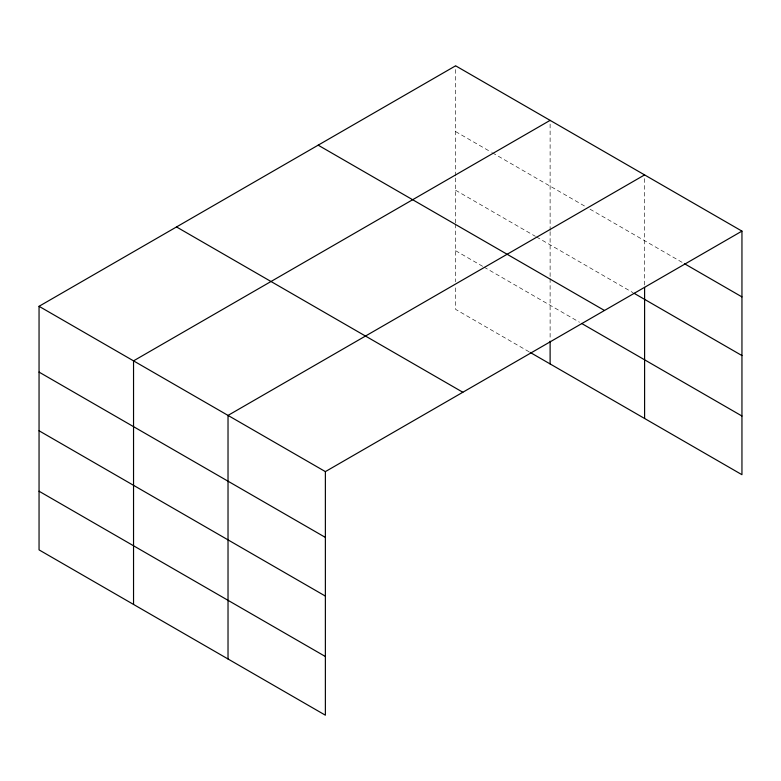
<?xml version="1.0" encoding="UTF-8"?>
<svg xmlns="http://www.w3.org/2000/svg" width="781" height="781" viewBox="0 0 781 781"><rect width="100%" height="100%" fill="white"/><g stroke="black" fill="none" stroke-linecap="round" stroke-linejoin="round"><path stroke-width="0.59" stroke-dasharray="3.9 2.93" d="M455.626 222.907L455.626 177.092M455.626 175.891L455.626 65.809M550.117 231.645L550.117 277.45M550.117 230.444L550.117 120.362M644.598 284.997L644.598 174.905M455.626 131.589L491.317 152.197M492.372 152.803L585.809 206.75M590.006 209.171L682.282 262.445M455.626 190.261L535.415 236.331M536.469 236.936L633.049 292.699M455.626 250.711L482.922 266.467M483.976 267.073L579.512 322.231M529.118 351.811L455.626 309.383L455.626 286.627M550.117 278.661L550.117 339.979M455.626 224.108L455.626 281.843"/><path stroke-width="1.17" d="M644.598 287.388L644.598 418.479M530.162 352.416L741.95 474.692L741.95 231.117L455.626 65.809L39.05 306.308L39.05 549.883L325.374 715.191L325.374 471.617L39.05 306.308M550.117 120.362L133.541 360.861L133.541 604.435M644.598 174.905L228.023 415.414L228.023 658.988M325.374 471.617L741.95 231.117M684.381 263.656L741.95 296.897M634.104 293.305L741.95 355.57M318.16 145.168L604.484 310.477M581.611 323.441L741.95 416.019M176.516 226.949L462.84 392.257M39.05 372.098L325.374 537.406M39.05 430.77L325.374 596.079M39.05 491.22L325.374 656.528M550.117 341.18L550.117 363.926"/></g></svg>
